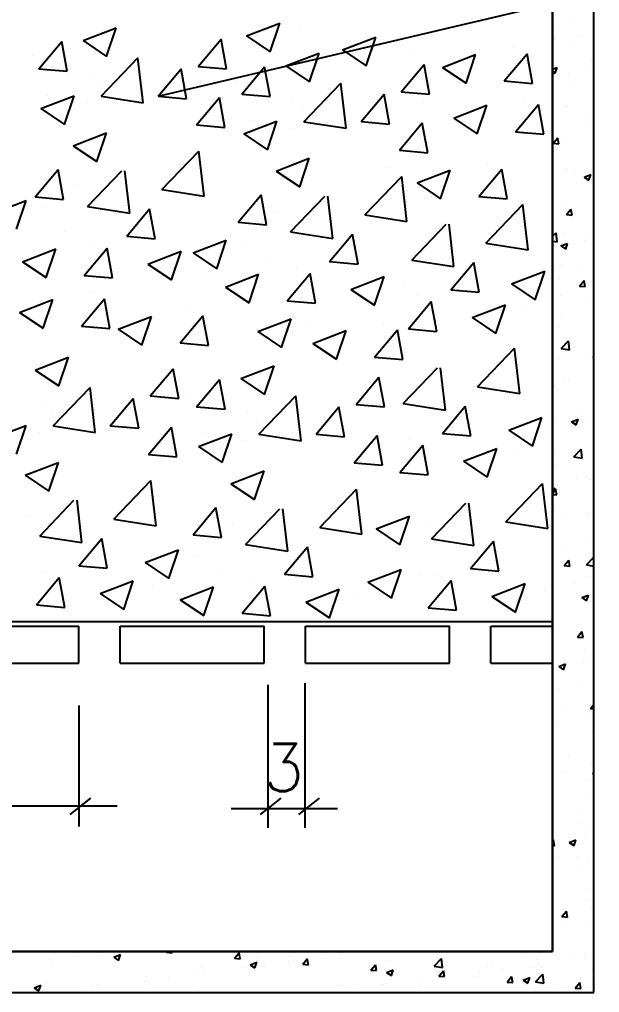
# Model space of a CAD drawing. Extents: x -435 to 5505, y -2177 to 2023.
# Drawn here: x 3681.7 to 3815.1, y -1167.5 to -943.6 of the extents above; entities that cross this region are included whole.
import ezdxf

# ---------------------------------------------------------------- set-up
doc = ezdxf.new("R2010")
doc.units = 0
doc.header["$MEASUREMENT"] = 0
doc.layers.get('0').update_dxf_attribs({"linetype": 'CONTINUOUS'})
doc.layers.add('A2COTA25', color=7, linetype='CONTINUOUS')
doc.layers.add('COTAS', color=1, linetype='CONTINUOUS')
doc.styles.add('ROMANS', font='romans')

msp = doc.modelspace()

# ---------------------------------------------------------------- linework, layer by layer
for p, q in [((3804.32107, -1158.02601), (3804.32107, -731.15946)), ((3813.79657, -1167.50151), (3813.79657, -731.15946)), ((3662.18856, -1083.16955), (3695.35282, -1083.16955)), ((3695.35282, -1091.6975), (3695.35282, -1083.16955)), ((3704.82832, -1083.16955), (3737.99257, -1083.16955)), ((3704.82832, -1091.6975), (3704.82832, -1083.16955)), ((3737.99257, -1091.6975), (3737.99257, -1083.16955)), ((3747.46807, -1091.6975), (3747.46807, -1083.16955)), ((3747.46807, -1083.16955), (3780.63232, -1083.16955)), ((3780.63232, -1091.6975), (3780.63232, -1083.16955)), ((3790.10782, -1083.16955), (3804.32107, -1083.16955)), ((3790.10782, -1091.6975), (3790.10782, -1083.16955)), ((3804.32107, -1083.16955), (3804.32107, -1091.6975)), ((3662.18856, -1091.6975), (3695.35282, -1091.6975)), ((3704.82832, -1091.6975), (3737.99257, -1091.6975)), ((3747.46807, -1091.6975), (3780.63232, -1091.6975)), ((3790.10782, -1091.6975), (3804.32107, -1091.6975)), ((3804.32107, -1158.02601), (3804.32107, -1091.6975)), ((3576.90906, -1158.02601), (3804.32107, -1158.02601)), ((3567.43356, -1167.50151), (3813.79657, -1167.50151))]:
    msp.add_line(p, q)
at = {"linetype": 'CONTINUOUS'}
for p, q in [((3804.32107, -731.15946), (3804.32107, -1158.02601)), ((3813.79657, -1167.50151), (3813.79657, -731.15946)), ((3804.32107, -1082.0975), (3804.32107, -816.90798)), ((3804.32107, -1082.0975), (3804.32107, -816.90798)), ((3576.90906, -1082.0975), (3804.32107, -1082.0975)), ((3576.90906, -1082.0975), (3804.32107, -1082.0975)), ((3804.32107, -1158.02601), (3576.90906, -1158.02601)), ((3567.43356, -1167.50151), (3813.79657, -1167.50151))]:
    msp.add_line(p, q, dxfattribs=at)
at = {"color": 0, "linetype": 'CONTINUOUS'}
for p, q in [((3733.9271, -947.37052), (3741.57312, -944.43549)), ((3739.35916, -951.03461), (3741.57333, -944.43575)), ((3808.92295, -944.31448), (3808.92295, -944.31448)), ((3696.29555, -948.43621), (3703.94157, -945.50118)), ((3701.72773, -952.10034), (3703.9419, -945.50148)), ((3745.99081, -945.79785), (3745.99081, -945.79785)), ((3804.92142, -945.17559), (3804.92142, -945.17559)), ((3686.1194, -954.94558), (3691.38383, -948.67168)), ((3692.64681, -955.51692), (3691.38418, -948.67198)), ((3696.29555, -948.43621), (3701.7274, -952.10004)), ((3722.79502, -954.40194), (3728.05945, -948.12804)), ((3729.32238, -954.97324), (3728.05974, -948.12829)), ((3733.9271, -947.37052), (3739.35896, -951.03435)), ((3755.97164, -950.61114), (3763.61766, -947.67611)), ((3761.4037, -954.27523), (3763.61787, -947.67637)), ((3768.03534, -949.03847), (3768.03534, -949.03847)), ((3804.85266, -948.27881), (3804.85266, -948.27881)), ((3808.31533, -949.03264), (3808.31533, -949.03264)), ((3810.32009, -947.55901), (3810.32009, -947.55901)), ((3742.9781, -954.26933), (3750.62412, -951.33429)), ((3748.41028, -957.93346), (3750.62445, -951.3346)), ((3755.97164, -950.61114), (3761.40349, -954.27497)), ((3771.92556, -950.98283), (3771.92556, -950.98283)), ((3793.18582, -957.74705), (3798.45025, -951.47315)), ((3795.27237, -950.12488), (3795.27237, -950.12488)), ((3799.71312, -958.31829), (3798.45048, -951.47334)), ((3684.62282, -951.84285), (3684.62282, -951.84285)), ((3700.42826, -961.27604), (3708.93368, -952.41156)), ((3710.14048, -962.78258), (3708.93402, -952.41188)), ((3778.96754, -954.60632), (3786.61356, -951.67129)), ((3784.33317, -952.4512), (3784.33317, -952.4512)), ((3784.39963, -958.27036), (3786.61381, -951.6715)), ((3813.26232, -952.81862), (3813.26232, -952.81862)), ((3686.1194, -954.94558), (3692.64647, -955.51663)), ((3697.81591, -956.01395), (3697.81591, -956.01395)), ((3713.59005, -961.25448), (3718.85448, -954.98057)), ((3720.1174, -961.82583), (3718.85477, -954.98088)), ((3722.79502, -954.40194), (3729.32209, -954.97299)), ((3732.80195, -960.7787), (3738.06638, -954.50479)), ((3739.32936, -961.35004), (3738.06673, -954.50509)), ((3742.9781, -954.26933), (3748.40995, -957.93316)), ((3769.47757, -960.23506), (3774.742, -953.96115)), ((3776.00492, -960.80635), (3774.74229, -953.9614)), ((3778.96754, -954.60632), (3784.39939, -958.27015)), ((3804.32107, -955.04859), (3805.36508, -954.64783)), ((3804.32107, -955.56211), (3804.92224, -955.96761)), ((3804.66994, -955.47462), (3804.66994, -955.47462)), ((3804.92252, -955.96795), (3805.36536, -954.64818)), ((3812.84615, -955.084), (3812.84615, -955.084)), ((3731.30537, -957.67596), (3731.30537, -957.67596)), ((3747.1108, -967.10915), (3755.61623, -958.24467)), ((3756.82303, -968.6157), (3755.61657, -958.245)), ((3793.18582, -957.74705), (3799.71288, -958.31809)), ((3804.57465, -956.17297), (3804.57465, -956.17297)), ((3808.04975, -956.30304), (3808.04975, -956.30304)), ((3699.99328, -958.49342), (3699.99328, -958.49342)), ((3769.47757, -960.23506), (3776.00463, -960.8061)), ((3809.27486, -958.40827), (3809.27486, -958.40827)), ((3686.5831, -964.10646), (3694.22913, -961.17143)), ((3688.17363, -961.02547), (3688.17363, -961.02547)), ((3692.01522, -967.77057), (3694.22939, -961.17171)), ((3697.32062, -962.75913), (3697.32062, -962.75913)), ((3700.42826, -961.27604), (3710.14015, -962.78226)), ((3713.59005, -961.25448), (3720.11712, -961.82552)), ((3722.38581, -967.8402), (3727.65024, -961.5663)), ((3728.91311, -968.4115), (3727.65048, -961.56656)), ((3732.80195, -960.7787), (3739.32901, -961.34974)), ((3744.49846, -961.84707), (3744.49846, -961.84707)), ((3760.2726, -967.08759), (3765.53703, -960.81369)), ((3766.79995, -967.65895), (3765.53732, -960.814)), ((3774.51903, -962.64906), (3774.51903, -962.64906)), ((3797.86584, -961.79111), (3797.86584, -961.79111)), ((3686.5831, -964.10646), (3692.01496, -967.77029)), ((3746.67583, -964.32653), (3746.67583, -964.32653)), ((3781.56102, -966.27255), (3789.20704, -963.33751)), ((3786.92664, -964.11743), (3786.92664, -964.11743)), ((3786.99311, -969.93659), (3789.20728, -963.33773)), ((3795.77929, -969.41328), (3801.04372, -963.13937)), ((3802.30659, -969.98452), (3801.04396, -963.13957)), ((3807.10071, -963.69795), (3807.10071, -963.69795)), ((3807.78418, -963.57344), (3807.78418, -963.57344)), ((3733.26565, -969.93958), (3740.91167, -967.00454)), ((3734.85618, -966.85859), (3734.85618, -966.85859)), ((3738.69777, -973.60369), (3740.91194, -967.00483)), ((3747.1108, -967.10915), (3756.8227, -968.61537)), ((3760.2726, -967.08759), (3766.79967, -967.65864)), ((3781.56102, -966.27255), (3786.99287, -969.93638)), ((3811.98352, -967.06868), (3811.98352, -967.06868)), ((3812.36061, -965.84976), (3812.36061, -965.84976)), ((3722.38581, -967.8402), (3728.91288, -968.41124)), ((3744.00317, -968.59225), (3744.00317, -968.59225)), ((3769.06836, -973.67332), (3774.33279, -967.39941)), ((3775.59566, -974.24462), (3774.33303, -967.39967)), ((3795.77929, -969.41328), (3802.30636, -969.98432)), ((3694.01815, -972.6385), (3701.66417, -969.70347)), ((3699.4503, -976.30257), (3701.66448, -969.7037)), ((3733.26565, -969.93958), (3738.69751, -973.60341)), ((3804.4625, -972.07201), (3805.51538, -970.81723)), ((3805.76818, -972.18657), (3805.51565, -970.81758)), ((3807.51861, -970.84385), (3807.51861, -970.84385)), ((3694.01815, -972.6385), (3699.45, -976.30234)), ((3714.42118, -982.74557), (3722.9266, -973.88109)), ((3724.13332, -984.25204), (3722.92686, -973.88133)), ((3769.06836, -973.67332), (3775.59543, -974.24436)), ((3804.4625, -972.07201), (3805.76791, -972.18622)), ((3804.85702, -972.83139), (3804.85702, -972.83139)), ((3740.7007, -978.47162), (3748.34672, -975.53659)), ((3746.13285, -982.13568), (3748.34703, -975.53682)), ((3685.30099, -984.41459), (3690.56542, -978.14069)), ((3691.82828, -984.98596), (3690.56565, -978.14101)), ((3697.35007, -986.62565), (3705.23463, -978.40824)), ((3707.06231, -988.13213), (3705.93109, -978.40824)), ((3740.7007, -978.47162), (3746.13255, -982.13545)), ((3766.09023, -977.55591), (3766.09023, -977.55591)), ((3773.13222, -981.17939), (3780.77824, -978.24436)), ((3778.56431, -984.84344), (3780.77848, -978.24457)), ((3787.35049, -984.32012), (3792.61492, -978.04622)), ((3789.43705, -976.69796), (3789.43705, -976.69796)), ((3793.87779, -984.89137), (3792.61516, -978.04642)), ((3807.25304, -978.11425), (3807.25304, -978.11425)), ((3807.73051, -978.22882), (3807.73051, -978.22882)), ((3761.10373, -988.57868), (3769.60915, -979.7142)), ((3770.81587, -990.08515), (3769.60941, -979.71445)), ((3778.49785, -979.02427), (3778.49785, -979.02427)), ((3809.4029, -979.10997), (3809.4029, -979.10997)), ((3811.55831, -979.86531), (3813.08752, -979.27831)), ((3811.55831, -979.86531), (3812.64469, -980.59808)), ((3812.64495, -980.59843), (3813.08778, -979.27866)), ((3813.19792, -980.47443), (3813.19792, -980.47443)), ((3694.29447, -981.86698), (3694.29447, -981.86698)), ((3714.42118, -982.74557), (3724.13307, -984.25179)), ((3773.13222, -981.17939), (3778.56407, -984.84323)), ((3812.33543, -981.16248), (3812.33543, -981.16248)), ((3685.30099, -984.41459), (3691.82806, -984.98564)), ((3731.98354, -990.24771), (3737.24797, -983.9738)), ((3738.51083, -990.81907), (3737.2482, -983.97413)), ((3744.03261, -992.45877), (3751.91718, -984.24135)), ((3753.74486, -993.96524), (3752.61364, -984.24135)), ((3787.35049, -984.32012), (3793.87756, -984.89117)), ((3675.57392, -988.20232), (3683.21994, -985.26729)), ((3681.00597, -991.86641), (3683.22015, -985.26755)), ((3687.63762, -986.62965), (3687.63762, -986.62965)), ((3697.35007, -986.62565), (3707.06196, -988.13187)), ((3706.34664, -993.46171), (3711.61107, -987.18781)), ((3712.87406, -994.03299), (3711.61143, -987.18804)), ((3788.98358, -995.05992), (3797.48901, -986.19544)), ((3798.69573, -996.56639), (3797.48926, -986.19568)), ((3806.98747, -985.38465), (3806.98747, -985.38465)), ((3807.49283, -988.49989), (3808.54571, -987.24511)), ((3808.7985, -988.61445), (3808.54597, -987.24546)), ((3809.12488, -987.00412), (3809.12488, -987.00412)), ((3740.97702, -987.7001), (3740.97702, -987.7001)), ((3761.10373, -988.57868), (3770.81562, -990.08491)), ((3807.49283, -988.49989), (3808.79824, -988.6141)), ((3731.98354, -990.24771), (3738.51061, -990.81875)), ((3771.91247, -998.94), (3779.79704, -990.72259)), ((3781.62471, -1000.44648), (3780.4935, -990.72259)), ((3692.01797, -992.49148), (3692.01797, -992.49148)), ((3706.34664, -993.46171), (3712.8737, -994.03276)), ((3744.03261, -992.45877), (3753.74451, -993.96499)), ((3753.02919, -999.29483), (3758.29362, -993.02092)), ((3759.55661, -999.86611), (3758.29398, -993.02116)), ((3804.32107, -993.46257), (3805.09872, -992.6521)), ((3805.34026, -994.72657), (3805.09897, -992.65243)), ((3806.7219, -992.65505), (3806.7219, -992.65505)), ((3812.29621, -993.50556), (3812.29621, -993.50556)), ((3682.3606, -999.32686), (3690.00662, -996.39183)), ((3687.79269, -1002.9909), (3690.00686, -996.39204)), ((3696.57887, -1002.46759), (3701.8433, -996.19369)), ((3698.66543, -994.84543), (3698.66543, -994.84543)), ((3703.10617, -1003.03884), (3701.84354, -996.19389)), ((3721.6081, -997.27605), (3729.25412, -994.34102)), ((3727.04015, -1000.94015), (3729.25433, -994.34128)), ((3733.6718, -995.70338), (3733.6718, -995.70338)), ((3788.98358, -995.05992), (3798.69548, -996.56614)), ((3804.32107, -994.56821), (3805.34001, -994.72624)), ((3806.24431, -995.70259), (3807.77351, -995.11558)), ((3806.24431, -995.70259), (3807.33068, -996.43536)), ((3807.33093, -996.4357), (3807.77376, -995.11593)), ((3811.65095, -994.52911), (3811.65095, -994.52911)), ((3687.72622, -997.17174), (3687.72622, -997.17174)), ((3711.23419, -999.86855), (3718.88022, -996.93351)), ((3716.66625, -1003.53264), (3718.88042, -996.93378)), ((3721.6081, -997.27605), (3727.03995, -1000.93989)), ((3723.2979, -998.29587), (3723.2979, -998.29587)), ((3738.70052, -998.32459), (3738.70052, -998.32459)), ((3682.3606, -999.32686), (3687.79245, -1002.99069)), ((3711.23419, -999.86855), (3716.66605, -1003.53238)), ((3745.34797, -1000.67854), (3745.34797, -1000.67854)), ((3753.02919, -999.29483), (3759.55625, -999.86587)), ((3771.91247, -998.94), (3781.62436, -1000.44623)), ((3780.90904, -1005.77606), (3786.17347, -999.50216)), ((3787.43646, -1006.34735), (3786.17383, -999.5024)), ((3804.79262, -1000.4872), (3804.79262, -1000.4872)), ((3806.45633, -999.92545), (3806.45633, -999.92545)), ((3696.57887, -1002.46759), (3703.10594, -1003.03864)), ((3729.04315, -1005.15998), (3736.68917, -1002.22494)), ((3734.40877, -1003.00486), (3734.40877, -1003.00486)), ((3734.47524, -1008.82402), (3736.68941, -1002.22516)), ((3743.26142, -1008.30071), (3748.52585, -1002.0268)), ((3749.78872, -1008.87195), (3748.52609, -1002.027)), ((3757.91674, -1005.70166), (3765.56277, -1002.76663)), ((3763.3488, -1009.36576), (3765.56297, -1002.76689)), ((3794.87376, -1004.40542), (3802.51979, -1001.47038)), ((3800.30582, -1008.06951), (3802.51999, -1001.47064)), ((3810.79108, -1000.98302), (3810.79108, -1000.98302)), ((3729.04315, -1005.15998), (3734.475, -1008.82381)), ((3769.98045, -1004.12899), (3769.98045, -1004.12899)), ((3794.87376, -1004.40542), (3800.30562, -1008.06925)), ((3805.90551, -1003.14306), (3805.90551, -1003.14306)), ((3810.52316, -1004.92777), (3811.57604, -1003.67299)), ((3810.52316, -1004.92777), (3811.82857, -1005.04198)), ((3811.82881, -1005.04233), (3811.57629, -1003.67334)), ((3698.01706, -1006.51166), (3698.01706, -1006.51166)), ((3757.91674, -1005.70166), (3763.3486, -1009.36549)), ((3773.22783, -1007.15978), (3773.22783, -1007.15978)), ((3780.90904, -1005.77606), (3787.43611, -1006.34711)), ((3806.19076, -1007.19585), (3806.19076, -1007.19585)), ((3681.71223, -1010.99309), (3689.35825, -1008.05806)), ((3687.07786, -1008.83797), (3687.07786, -1008.83797)), ((3687.14432, -1014.65713), (3689.35849, -1008.05827)), ((3695.9305, -1014.13382), (3701.19493, -1007.85992)), ((3702.4578, -1014.70506), (3701.19517, -1007.86011)), ((3743.26142, -1008.30071), (3749.78849, -1008.87175)), ((3771.14128, -1014.78194), (3776.40571, -1008.50804)), ((3777.66858, -1015.35319), (3776.40595, -1008.50824)), ((3785.7966, -1012.1829), (3793.44262, -1009.24787)), ((3791.22865, -1015.84699), (3793.44283, -1009.24813)), ((3813.13352, -1008.13023), (3813.13352, -1008.13023)), ((3681.71223, -1010.99309), (3687.14408, -1014.65692)), ((3697.36315, -1011.25835), (3697.36315, -1011.25835)), ((3704.40513, -1014.88183), (3712.05116, -1011.9468)), ((3709.83722, -1018.54587), (3712.0514, -1011.94701)), ((3718.62341, -1018.02256), (3723.88784, -1011.74866)), ((3720.70996, -1010.4004), (3720.70996, -1010.4004)), ((3725.15071, -1018.5938), (3723.88808, -1011.74886)), ((3797.8603, -1010.61023), (3797.8603, -1010.61023)), ((3806.44598, -1012.08449), (3806.44598, -1012.08449)), ((3695.9305, -1014.13382), (3702.45757, -1014.70486)), ((3709.77076, -1012.72671), (3709.77076, -1012.72671)), ((3736.52058, -1015.42352), (3744.1666, -1012.48849)), ((3741.95263, -1019.08761), (3744.16681, -1012.48875)), ((3748.58428, -1013.85085), (3748.58428, -1013.85085)), ((3765.44741, -1013.64102), (3765.44741, -1013.64102)), ((3785.7966, -1012.1829), (3791.22845, -1015.84673)), ((3704.40513, -1014.88183), (3709.83699, -1018.54566)), ((3736.52058, -1015.42352), (3741.95243, -1019.08735)), ((3742.10059, -1014.49897), (3742.10059, -1014.49897)), ((3749.14258, -1018.12245), (3756.7886, -1015.18742)), ((3754.5082, -1015.96733), (3754.5082, -1015.96733)), ((3754.57467, -1021.78649), (3756.78884, -1015.18763)), ((3763.36085, -1021.26318), (3768.62528, -1014.98928)), ((3769.88815, -1021.83442), (3768.62552, -1014.98948)), ((3771.14128, -1014.78194), (3777.66834, -1015.35299)), ((3805.92519, -1014.46626), (3805.92519, -1014.46626)), ((3718.62341, -1018.02256), (3725.15047, -1018.59361)), ((3749.14258, -1018.12245), (3754.57443, -1021.78628)), ((3806.29316, -1019.31468), (3807.99424, -1017.54179)), ((3808.23577, -1019.61626), (3807.99447, -1017.54211)), ((3808.20769, -1018.55507), (3808.20769, -1018.55507)), ((3813.67511, -1017.83527), (3813.67511, -1017.83527)), ((3787.03848, -1028.11423), (3795.5439, -1019.24975)), ((3796.75062, -1029.6207), (3795.54416, -1019.25)), ((3806.29316, -1019.31468), (3808.23554, -1019.61593)), ((3685.27328, -1024.26669), (3692.9193, -1021.33166)), ((3690.70546, -1027.93083), (3692.91963, -1021.33197)), ((3732.6042, -1026.21107), (3740.25022, -1023.27603)), ((3738.03638, -1029.8752), (3740.25055, -1023.27634)), ((3763.36085, -1021.26318), (3769.88792, -1021.83423)), ((3805.65961, -1021.73666), (3805.65961, -1021.73666)), ((3812.23181, -1021.16137), (3812.23181, -1021.16137)), ((3813.55349, -1021.35564), (3813.79657, -1021.06594)), ((3813.55349, -1021.35564), (3813.79657, -1021.37691)), ((3685.27328, -1024.26669), (3690.70513, -1027.93053)), ((3711.77275, -1030.23243), (3717.03718, -1023.95852)), ((3718.30011, -1030.80372), (3717.03748, -1023.95877)), ((3769.96736, -1031.99432), (3777.85193, -1023.7769)), ((3779.6796, -1033.50079), (3778.54839, -1023.7769)), ((3722.42805, -1032.72044), (3727.69248, -1026.44653)), ((3728.95546, -1033.29178), (3727.69283, -1026.44683)), ((3732.6042, -1026.21107), (3738.03605, -1029.8749)), ((3759.10367, -1032.1768), (3764.3681, -1025.90289)), ((3765.63103, -1032.74809), (3764.36839, -1025.90314)), ((3806.79789, -1026.17828), (3806.79789, -1026.17828)), ((3807.92967, -1026.44922), (3807.92967, -1026.44922)), ((3689.40599, -1037.10652), (3697.91141, -1028.24204)), ((3699.11821, -1038.61307), (3697.91175, -1028.24237)), ((3720.93147, -1029.6177), (3720.93147, -1029.6177)), ((3787.03848, -1028.11423), (3796.75037, -1029.62046)), ((3804.72822, -1028.143), (3804.72822, -1028.143)), ((3805.39404, -1029.00706), (3805.39404, -1029.00706)), ((3686.79364, -1031.84444), (3686.79364, -1031.84444)), ((3702.56778, -1037.08496), (3707.83221, -1030.81106)), ((3709.09514, -1037.65631), (3707.8325, -1030.81137)), ((3711.77275, -1030.23243), (3718.29982, -1030.80347)), ((3736.73691, -1039.05089), (3745.24233, -1030.18641)), ((3746.44913, -1040.55744), (3745.24267, -1030.18674)), ((3759.10367, -1032.1768), (3765.63073, -1032.74784)), ((3769.96736, -1031.99432), (3779.67926, -1033.50054)), ((3688.97102, -1034.3239), (3688.97102, -1034.3239)), ((3722.42805, -1032.72044), (3728.95511, -1033.29148)), ((3734.12456, -1033.78881), (3734.12456, -1033.78881)), ((3749.8987, -1039.02933), (3755.16313, -1032.75543)), ((3756.42605, -1039.60069), (3755.16342, -1032.75574)), ((3778.96393, -1038.83038), (3784.22836, -1032.55647)), ((3785.49136, -1039.40166), (3784.22873, -1032.55671)), ((3810.45574, -1033.97421), (3810.45574, -1033.97421)), ((3736.30193, -1036.26827), (3736.30193, -1036.26827)), ((3794.2254, -1038.10785), (3801.87142, -1035.17282)), ((3799.65745, -1041.77195), (3801.87163, -1035.17308)), ((3805.12847, -1036.27746), (3805.12847, -1036.27746)), ((3808.65274, -1036.17034), (3810.18195, -1035.58333)), ((3808.65274, -1036.17034), (3809.73911, -1036.90311)), ((3809.50655, -1034.83869), (3809.50655, -1034.83869)), ((3809.73933, -1036.90346), (3810.18217, -1035.58368)), ((3813.06912, -1035.78603), (3813.06912, -1035.78603)), ((3675.56083, -1039.93694), (3683.20686, -1037.00191)), ((3680.99295, -1043.60106), (3683.20713, -1037.00219)), ((3686.29835, -1038.58962), (3686.29835, -1038.58962)), ((3689.40599, -1037.10652), (3699.11788, -1038.61274)), ((3702.56778, -1037.08496), (3709.09485, -1037.656)), ((3711.36355, -1043.67068), (3716.62798, -1037.39678)), ((3717.89084, -1044.24199), (3716.62821, -1037.39704)), ((3722.89175, -1041.88132), (3730.53777, -1038.94628)), ((3724.48228, -1038.80033), (3724.48228, -1038.80033)), ((3728.32387, -1045.54543), (3730.53804, -1038.94657)), ((3778.96393, -1038.83038), (3785.491, -1039.40142)), ((3794.2254, -1038.10785), (3799.65725, -1041.77168)), ((3733.62927, -1040.53399), (3733.62927, -1040.53399)), ((3736.73691, -1039.05089), (3746.4488, -1040.55712)), ((3749.8987, -1039.02933), (3756.42577, -1039.60038)), ((3758.69446, -1045.61506), (3763.95889, -1039.34115)), ((3765.22176, -1046.18636), (3763.95913, -1039.34141)), ((3771.28272, -1040.21409), (3771.28272, -1040.21409)), ((3722.89175, -1041.88132), (3728.32361, -1045.54515)), ((3769.19617, -1047.83626), (3774.4606, -1041.56235)), ((3775.72347, -1048.4075), (3774.46084, -1041.56255)), ((3783.85149, -1045.23721), (3791.49752, -1042.30218)), ((3789.28355, -1048.90131), (3791.49772, -1042.30244)), ((3804.7103, -1042.58816), (3804.7103, -1042.58816)), ((3809.18869, -1044.20437), (3810.88977, -1042.43147)), ((3811.13127, -1044.50594), (3810.88998, -1042.4318)), ((3682.99588, -1048.46899), (3690.64191, -1045.53395)), ((3688.42803, -1052.13305), (3690.64221, -1045.53419)), ((3711.36355, -1043.67068), (3717.89061, -1044.24173)), ((3758.69446, -1045.61506), (3765.22153, -1046.1861)), ((3783.85149, -1045.23721), (3789.28335, -1048.90105)), ((3795.9152, -1043.66454), (3795.9152, -1043.66454)), ((3804.8629, -1043.54786), (3804.8629, -1043.54786)), ((3809.18869, -1044.20437), (3811.13106, -1044.50561)), ((3730.3268, -1050.41336), (3737.97282, -1047.47833)), ((3735.75895, -1054.07742), (3737.97313, -1047.47856)), ((3769.19617, -1047.83626), (3775.72324, -1048.4073)), ((3805.25354, -1045.99883), (3805.25354, -1045.99883)), ((3682.99588, -1048.46899), (3688.42774, -1052.13282)), ((3703.39891, -1058.57605), (3711.90434, -1049.71157)), ((3713.11105, -1060.08252), (3711.90459, -1049.71182)), ((3809.85846, -1048.93248), (3809.85846, -1048.93248)), ((3812.16741, -1048.81717), (3812.16741, -1048.81717)), ((3812.75792, -1049.38622), (3812.75792, -1049.38622)), ((3730.3268, -1050.41336), (3735.75865, -1054.07719)), ((3750.72983, -1060.52042), (3759.23525, -1051.65594)), ((3760.44197, -1062.02689), (3759.23551, -1051.65619)), ((3793.52216, -1059.22418), (3802.02759, -1050.3597)), ((3803.2343, -1060.73065), (3802.02784, -1050.35994)), ((3804.32107, -1051.63053), (3804.86794, -1051.42061)), ((3804.32107, -1052.39769), (3805.00207, -1051.58611)), ((3804.42531, -1052.74073), (3804.86815, -1051.42096)), ((3804.59733, -1050.81827), (3804.59733, -1050.81827)), ((3805.2548, -1052.95545), (3805.00227, -1051.58646)), ((3686.3278, -1062.45614), (3694.21237, -1054.23872)), ((3696.04004, -1063.96261), (3694.90882, -1054.23872)), ((3804.32107, -1052.67021), (3804.42511, -1052.74038)), ((3804.32107, -1052.87343), (3805.25459, -1052.9551)), ((3721.60964, -1062.18945), (3726.87407, -1055.91554)), ((3728.13693, -1062.76081), (3726.8743, -1055.91587)), ((3733.65871, -1064.40051), (3741.54328, -1056.18309)), ((3743.37096, -1065.90698), (3742.23974, -1056.18309)), ((3776.45105, -1063.10426), (3784.33562, -1054.88685)), ((3786.16329, -1064.61074), (3785.03207, -1054.88685)), ((3804.66382, -1055.7988), (3804.66382, -1055.7988)), ((3683.2722, -1057.69747), (3683.2722, -1057.69747)), ((3703.39891, -1058.57605), (3713.11081, -1060.08227)), ((3763.75206, -1060.79219), (3771.39809, -1057.85715)), ((3769.18412, -1064.45628), (3771.39829, -1057.85742)), ((3804.33176, -1058.08867), (3804.33176, -1058.08867)), ((3807.01249, -1058.00017), (3807.01249, -1058.00017)), ((3812.47991, -1057.28037), (3812.47991, -1057.28037)), ((3812.56712, -1057.59289), (3812.56712, -1057.59289)), ((3730.60312, -1059.64184), (3730.60312, -1059.64184)), ((3750.72983, -1060.52042), (3760.44172, -1062.02665)), ((3763.75206, -1060.79219), (3769.18392, -1064.45602)), ((3775.81577, -1059.21951), (3775.81577, -1059.21951)), ((3793.52216, -1059.22418), (3803.23406, -1060.7304)), ((3686.3278, -1062.45614), (3696.03969, -1063.96236)), ((3695.32437, -1069.2922), (3700.5888, -1063.01829)), ((3701.85179, -1069.86348), (3700.58916, -1063.01853)), ((3721.60964, -1062.18945), (3728.13671, -1062.76049)), ((3776.45105, -1063.10426), (3786.16294, -1064.61049)), ((3813.00472, -1063.44183), (3813.00472, -1063.44183)), ((3710.58583, -1068.56967), (3718.23185, -1065.63464)), ((3716.01788, -1072.23376), (3718.23206, -1065.6349)), ((3733.65871, -1064.40051), (3743.37061, -1065.90673)), ((3742.65529, -1071.23657), (3747.91972, -1064.96266)), ((3749.18271, -1071.80785), (3747.92008, -1064.9629)), ((3785.44762, -1069.94032), (3790.71205, -1063.66642)), ((3791.97504, -1070.5116), (3790.71241, -1063.66666)), ((3722.64953, -1066.997), (3722.64953, -1066.997)), ((3806.73447, -1065.89433), (3806.73447, -1065.89433)), ((3806.97951, -1069.26877), (3808.0324, -1068.01398)), ((3808.28512, -1069.38333), (3808.03259, -1068.01434)), ((3812.08421, -1069.09405), (3813.7853, -1067.32116)), ((3813.79657, -1067.41676), (3813.78549, -1067.32148)), ((3695.32437, -1069.2922), (3701.85144, -1069.86324)), ((3710.58583, -1068.56967), (3716.01768, -1072.2335)), ((3728.32662, -1070.26633), (3728.32662, -1070.26633)), ((3761.80696, -1073.10654), (3769.45298, -1070.17151)), ((3767.23901, -1076.77063), (3769.45319, -1070.17177)), ((3785.44762, -1069.94032), (3791.97469, -1070.51137)), ((3806.97951, -1069.26877), (3808.28492, -1069.38297)), ((3808.31411, -1068.75303), (3808.31411, -1068.75303)), ((3812.08421, -1069.09405), (3813.79657, -1069.35962)), ((3685.5566, -1078.29808), (3690.82104, -1072.02417)), ((3687.64316, -1070.67591), (3687.64316, -1070.67591)), ((3692.0839, -1078.86932), (3690.82127, -1072.02437)), ((3742.65529, -1071.23657), (3749.18235, -1071.80761)), ((3773.87066, -1071.53386), (3773.87066, -1071.53386)), ((3777.76641, -1071.32404), (3777.76641, -1071.32404)), ((3812.91903, -1071.68669), (3812.91903, -1071.68669)), ((3700.21193, -1075.69903), (3707.85795, -1072.764)), ((3705.64398, -1079.36312), (3707.85816, -1072.76426)), ((3712.27563, -1074.12636), (3712.27563, -1074.12636)), ((3718.66925, -1077.10172), (3726.31527, -1074.16668)), ((3724.10134, -1080.76576), (3726.31551, -1074.1669)), ((3732.88752, -1080.24245), (3738.15195, -1073.96854)), ((3734.97408, -1072.62028), (3734.97408, -1072.62028)), ((3739.41482, -1080.81369), (3738.15219, -1073.96874)), ((3747.54284, -1077.6434), (3755.18887, -1074.70837)), ((3752.9749, -1081.3075), (3755.18907, -1074.70863)), ((3761.80696, -1073.10654), (3767.23881, -1076.77037)), ((3775.67985, -1078.9462), (3780.94429, -1072.6723)), ((3782.20716, -1079.51745), (3780.94452, -1072.6725)), ((3790.33518, -1076.34716), (3797.9812, -1073.41212)), ((3795.76723, -1080.01125), (3797.98141, -1073.41239)), ((3802.39888, -1074.77448), (3802.39888, -1074.77448)), ((3809.26054, -1073.41931), (3809.26054, -1073.41931)), ((3700.21193, -1075.69903), (3705.64378, -1079.36286)), ((3724.03487, -1074.9466), (3724.03487, -1074.9466)), ((3759.60655, -1076.07073), (3759.60655, -1076.07073)), ((3790.33518, -1076.34716), (3795.76703, -1080.01099)), ((3811.06118, -1076.63809), (3812.59038, -1076.05108)), ((3811.06118, -1076.63809), (3812.14755, -1077.37086)), ((3812.10301, -1076.47297), (3812.10301, -1076.47297)), ((3812.14774, -1077.37121), (3812.59057, -1076.05144)), ((3685.5566, -1078.29808), (3692.08367, -1078.86912)), ((3718.66925, -1077.10172), (3724.1011, -1080.76555)), ((3747.54284, -1077.6434), (3752.9747, -1081.30724)), ((3775.67986, -1078.9462), (3782.20692, -1079.51725)), ((3732.88752, -1080.24245), (3739.41459, -1080.81349)), ((3804.59942, -1083.4546), (3804.59942, -1083.4546)), ((3810.00984, -1085.69664), (3811.06273, -1084.44186)), ((3810.00984, -1085.69664), (3811.31525, -1085.81085)), ((3811.31543, -1085.8112), (3811.06291, -1084.44221)), ((3811.56272, -1088.83133), (3811.56272, -1088.83133)), ((3805.74717, -1092.47537), (3807.27638, -1091.88836)), ((3805.74717, -1092.47537), (3806.83354, -1093.20813)), ((3806.83372, -1093.20848), (3807.27655, -1091.88871)), ((3811.37468, -1091.50723), (3811.37468, -1091.50723)), ((3812.94033, -1091.09764), (3812.94033, -1091.09764)), ((3811.2847, -1096.72548), (3811.2847, -1096.72548)), ((3805.81728, -1097.44528), (3805.81728, -1097.44528)), ((3813.04017, -1102.12452), (3813.79657, -1101.22307)), ((3813.76986, -1100.31291), (3813.76986, -1100.31291)), ((3807.02958, -1102.6087), (3807.02958, -1102.6087)), ((3813.04017, -1102.12452), (3813.79657, -1102.19069)), ((3805.53926, -1105.33943), (3805.53926, -1105.33943)), ((3812.03861, -1104.12877), (3812.03861, -1104.12877)), ((3813.50429, -1107.58331), (3813.50429, -1107.58331)), ((3804.53502, -1111.1104), (3804.53502, -1111.1104)), ((3808.06533, -1112.86442), (3808.06533, -1112.86442)), ((3813.23871, -1114.85372), (3813.23871, -1114.85372)), ((3807.38149, -1116.70249), (3807.38149, -1116.70249)), ((3813.46962, -1117.10584), (3813.79657, -1116.98033)), ((3813.46962, -1117.10584), (3813.79657, -1117.32638)), ((3812.87593, -1118.75344), (3812.87593, -1118.75344)), ((3812.97314, -1122.12412), (3812.97314, -1122.12412)), ((3810.09015, -1125.3629), (3810.09015, -1125.3629)), ((3810.36751, -1128.27643), (3810.36751, -1128.27643)), ((3812.70757, -1129.39452), (3812.70757, -1129.39452)), ((3804.32107, -1132.55481), (3804.48875, -1132.35498)), ((3804.74142, -1133.72432), (3804.48889, -1132.35533)), ((3808.15561, -1132.94312), (3809.68481, -1132.35611)), ((3808.15561, -1132.94312), (3809.24198, -1133.67588)), ((3809.24212, -1133.67623), (3809.68496, -1132.35646)), ((3811.97421, -1131.78457), (3811.97421, -1131.78457)), ((3804.32107, -1133.68721), (3804.74128, -1133.72397)), ((3804.62207, -1136.89038), (3804.62207, -1136.89038)), ((3805.83714, -1136.52304), (3805.83714, -1136.52304)), ((3810.0895, -1136.17058), (3810.0895, -1136.17058)), ((3812.442, -1136.66492), (3812.442, -1136.66492)), ((3804.47062, -1138.76621), (3804.47062, -1138.76621)), ((3810.44206, -1139.4567), (3810.44206, -1139.4567)), ((3812.17643, -1143.93532), (3812.17643, -1143.93532)), ((3812.61556, -1143.69557), (3812.61556, -1143.69557)), ((3804.34406, -1144.78453), (3804.34406, -1144.78453)), ((3812.81153, -1146.40924), (3812.81153, -1146.40924)), ((3804.32107, -1148.21248), (3804.37081, -1148.19339)), ((3804.32107, -1148.34234), (3804.37094, -1148.19373)), ((3813.15072, -1148.1171), (3813.15072, -1148.1171)), ((3806.46619, -1150.03764), (3807.51908, -1148.78286)), ((3806.46619, -1150.03764), (3807.77161, -1150.15185)), ((3807.77174, -1150.1522), (3807.51921, -1148.78321)), ((3806.87012, -1152.30952), (3806.87012, -1152.30952)), ((3811.91086, -1151.20572), (3811.91086, -1151.20572)), ((3689.83955, -1158.44284), (3689.83955, -1158.44284)), ((3694.21611, -1159.28315), (3694.21611, -1159.28315)), ((3700.37972, -1159.05374), (3700.37972, -1159.05374)), ((3702.48761, -1158.19419), (3702.48761, -1158.19419)), ((3703.36688, -1159.37032), (3704.89608, -1158.78332)), ((3703.36688, -1159.37032), (3704.45325, -1160.10309)), ((3704.45337, -1160.10336), (3704.8962, -1158.78358)), ((3715.50675, -1158.24248), (3715.68839, -1158.02601)), ((3715.50675, -1158.24248), (3716.81216, -1158.35668)), ((3716.81229, -1158.35696), (3716.75124, -1158.02601)), ((3720.23317, -1158.27011), (3720.23317, -1158.27011)), ((3731.17171, -1159.61298), (3732.2246, -1158.3582)), ((3731.17171, -1159.61298), (3732.47712, -1159.72719)), ((3731.89186, -1158.76271), (3731.89186, -1158.76271)), ((3732.47725, -1159.72748), (3732.22472, -1158.35849)), ((3736.39081, -1159.527), (3736.39081, -1159.527)), ((3743.55054, -1159.25531), (3743.55054, -1159.25531)), ((3746.83667, -1160.98349), (3747.88956, -1159.72871)), ((3748.14221, -1161.098), (3747.88968, -1159.72901)), ((3751.80615, -1159.55883), (3751.80615, -1159.55883)), ((3755.14642, -1158.02601), (3755.68307, -1158.10923)), ((3755.20922, -1159.74791), (3755.20922, -1159.74791)), ((3755.68319, -1158.10951), (3755.67347, -1158.02601)), ((3756.07748, -1158.71507), (3756.07748, -1158.71507)), ((3777.04924, -1161.42293), (3778.75032, -1159.65003)), ((3778.99173, -1161.72446), (3778.75044, -1159.65032)), ((3785.58035, -1158.29204), (3785.58035, -1158.29204)), ((3797.23903, -1158.78464), (3797.23903, -1158.78464)), ((3808.89771, -1159.27724), (3808.89771, -1159.27724)), ((3811.64529, -1158.47613), (3811.64529, -1158.47613)), ((3811.90981, -1159.44038), (3811.90981, -1159.44038)), ((3688.74868, -1160.00295), (3688.74868, -1160.00295)), ((3689.16626, -1160.5915), (3689.16626, -1160.5915)), ((3723.65402, -1161.71329), (3723.65402, -1161.71329)), ((3733.70254, -1161.75072), (3733.70254, -1161.75072)), ((3734.75378, -1161.11944), (3736.28299, -1160.53243)), ((3734.75378, -1161.11944), (3735.84015, -1161.85221)), ((3735.84027, -1161.8525), (3736.28311, -1160.53273)), ((3738.06722, -1161.3676), (3738.06722, -1161.3676)), ((3743.53464, -1160.6478), (3743.53464, -1160.6478)), ((3744.73407, -1160.35256), (3744.73407, -1160.35256)), ((3746.83667, -1160.98349), (3748.14209, -1161.0977)), ((3762.50164, -1162.354), (3763.55452, -1161.09922)), ((3763.80717, -1162.46852), (3763.55464, -1161.09953)), ((3766.8679, -1160.2405), (3766.8679, -1160.2405)), ((3777.04924, -1161.42293), (3778.99161, -1161.72417)), ((3778.52659, -1160.7331), (3778.52659, -1160.7331)), ((3789.4003, -1161.41206), (3789.4003, -1161.41206)), ((3790.18527, -1161.2257), (3790.18527, -1161.2257)), ((3792.85318, -1162.01244), (3792.85318, -1162.01244)), ((3799.17302, -1161.62667), (3799.17302, -1161.62667)), ((3800.61376, -1159.87429), (3800.61376, -1159.87429)), ((3801.12469, -1160.92347), (3801.12469, -1160.92347)), ((3801.84395, -1161.7183), (3801.84395, -1161.7183)), ((3710.91724, -1163.89958), (3710.91724, -1163.89958)), ((3716.00266, -1164.27245), (3716.00266, -1164.27245)), ((3722.48908, -1163.28849), (3722.48908, -1163.28849)), ((3724.27416, -1163.18349), (3724.27416, -1163.18349)), ((3762.50164, -1162.354), (3763.80705, -1162.4682)), ((3766.14069, -1162.86856), (3767.66989, -1162.28155)), ((3766.14069, -1162.86856), (3767.22706, -1163.60132)), ((3767.22718, -1163.60164), (3767.67001, -1162.28187)), ((3778.05689, -1163.04954), (3778.05689, -1163.04954)), ((3778.1666, -1163.7245), (3779.21948, -1162.46972)), ((3778.1666, -1163.7245), (3779.47201, -1163.83871)), ((3779.47213, -1163.83904), (3779.2196, -1162.47005)), ((3786.43624, -1163.81296), (3786.43624, -1163.81296)), ((3787.38576, -1162.73224), (3787.38576, -1162.73224)), ((3793.83156, -1165.09501), (3794.88445, -1163.84023)), ((3795.13709, -1165.20956), (3794.88457, -1163.84057)), ((3797.5276, -1164.61767), (3799.0568, -1164.03067)), ((3798.61408, -1165.35078), (3799.05692, -1164.03101)), ((3800.35778, -1165.03786), (3802.05886, -1163.26496)), ((3802.30027, -1165.33941), (3802.05898, -1163.26527)), ((3813.50263, -1162.2109), (3813.50263, -1162.2109)), ((3685.01642, -1166.4144), (3686.54562, -1165.8274)), ((3685.01642, -1166.4144), (3686.10279, -1167.14717)), ((3686.1029, -1167.14742), (3686.54574, -1165.82765)), ((3687.96579, -1165.45272), (3687.96579, -1165.45272)), ((3698.18045, -1166.08587), (3698.18045, -1166.08587)), ((3699.62447, -1165.94532), (3699.62447, -1165.94532)), ((3700.11415, -1166.32414), (3700.11415, -1166.32414)), ((3710.53523, -1164.99225), (3710.53523, -1164.99225)), ((3711.14568, -1164.92597), (3711.14568, -1164.92597)), ((3711.28315, -1166.43792), (3711.28315, -1166.43792)), ((3755.81191, -1165.98548), (3755.81191, -1165.98548)), ((3759.85377, -1166.35689), (3759.85377, -1166.35689)), ((3765.32119, -1165.63709), (3765.32119, -1165.63709)), ((3767.02537, -1164.44771), (3767.02537, -1164.44771)), ((3773.5927, -1164.54813), (3773.5927, -1164.54813)), ((3773.69945, -1165.99926), (3773.69945, -1165.99926)), ((3793.83156, -1165.09501), (3795.13697, -1165.20922)), ((3797.5276, -1164.61767), (3798.61397, -1165.35044)), ((3800.35778, -1165.03786), (3802.30016, -1165.33911)), ((3804.40622, -1166.42201), (3804.40622, -1166.42201)), ((3809.49652, -1166.46552), (3810.54941, -1165.21074)), ((3809.49652, -1166.46552), (3810.80194, -1166.57972)), ((3810.80205, -1166.58008), (3810.54953, -1165.21109)), ((3811.37972, -1165.74653), (3811.37972, -1165.74653)), ((3696.74217, -1166.80814), (3696.74217, -1166.80814)), ((3722.94183, -1166.93052), (3722.94183, -1166.93052)), ((3734.60052, -1167.42312), (3734.60052, -1167.42312)), ((3800.34819, -1167.14469), (3800.34819, -1167.14469))]:
    msp.add_line(p, q, dxfattribs=at)
at = {"layer": 'A2COTA25'}
msp.add_line((3713.59005, -961.25448), (3852.37783, -928.53527), dxfattribs=at)
at = {"layer": 'COTAS'}
for p, q in [((3738.82866, -1096.66463), (3738.82866, -1129.59927)), ((3747.32126, -1096.3251), (3747.32126, -1129.59927)), ((3695.34655, -1101.41809), (3695.34655, -1129.25974)), ((3693.30833, -1126.54348), (3698.06418, -1122.80862)), ((3737.13014, -1126.54348), (3741.886, -1122.80862)), ((3745.96244, -1126.54348), (3750.7183, -1122.80862)), ((3653.22326, -1124.50628), (3704.17885, -1124.50628)), ((3730.33606, -1125.18535), (3754.79475, -1125.18535))]:
    msp.add_line(p, q, dxfattribs=at)

# ---------------------------------------------------------------- texts
at = {"layer": 'COTAS', "style": 'ROMANS'}
msp.add_text('3', height=10.92, dxfattribs=at).set_placement((3737.78453, -1121.18034))

doc.saveas('drawing.dxf')
